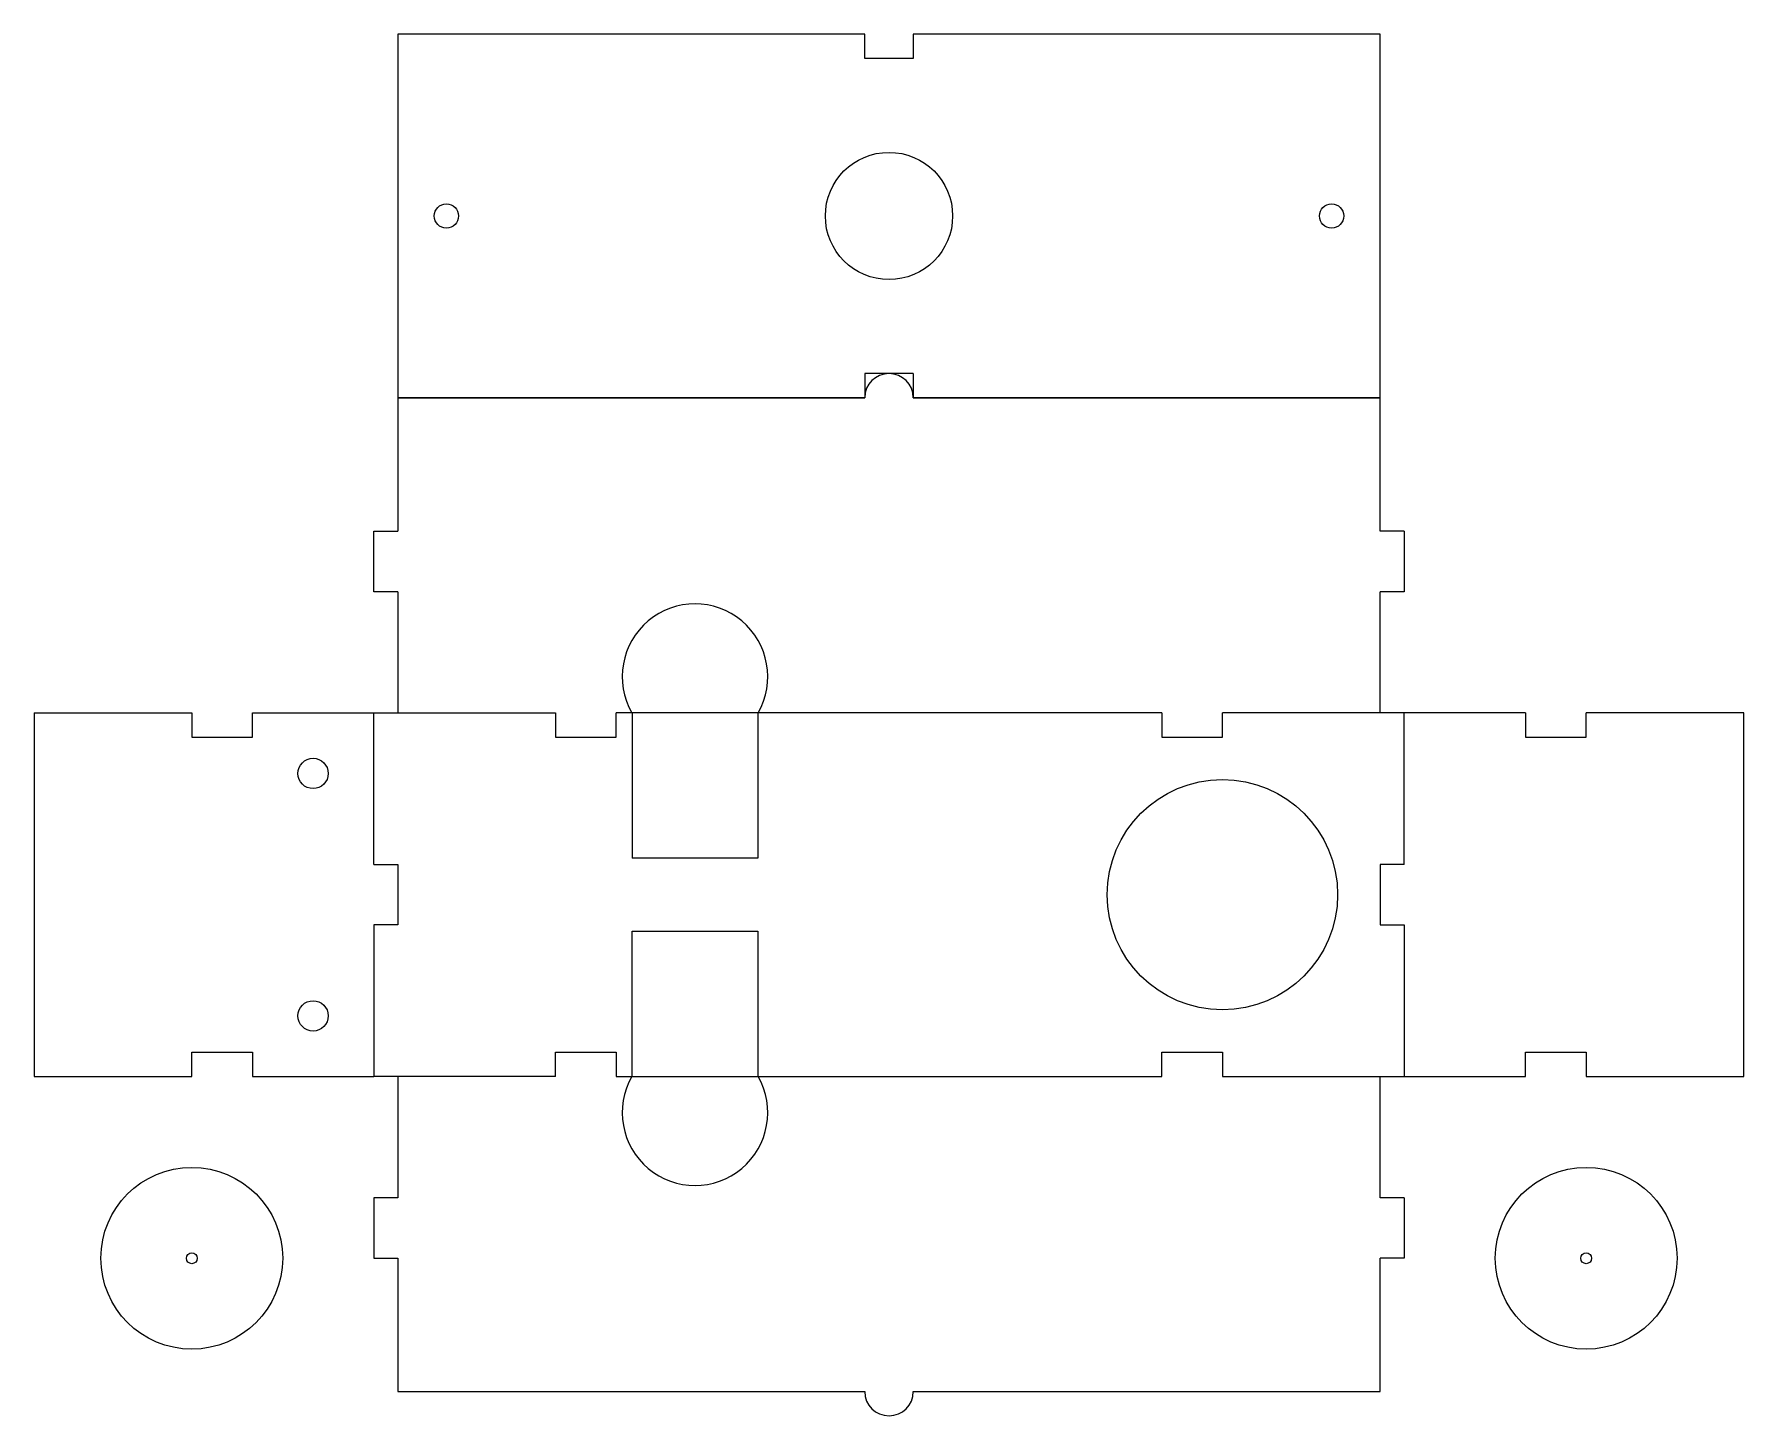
# Model space of a CAD drawing. Header units: millimetres. Extents: x -56 to 226, y -56 to 172.
import ezdxf

# ---------------------------------------------------------------- set-up
doc = ezdxf.new("R2010")
doc.units = ezdxf.units.MM
doc.layers.add('Circle', color=94, linetype='Continuous', true_color=0x008000)
for name, color, linetype, lineweight, true_color in [('Front', 30, 'Continuous', 0, 0xff7f00), ('Main', 5, 'Continuous', 0, 0x0000ff), ('Top', 134, 'Continuous', 25, 0x008080)]:
    doc.layers.add(name, color=color, linetype=linetype, lineweight=lineweight, true_color=true_color)

msp = doc.modelspace()

# ---------------------------------------------------------------- linework, layer by layer
at = {"layer": 'Circle', "lineweight": -3}
for centre in [(-30, -30), (200, -30)]:
    msp.add_circle(centre, 15, dxfattribs=at)
at = {"layer": 'Circle'}
for centre in [(-30, -30), (200, -30)]:
    msp.add_circle(centre, 0.9, dxfattribs=at)
at = {"layer": 'Front', "lineweight": -3}
for p, q in [((-56, 60), (-56, 0)), ((-30, 60), (-30, 56)), ((-20, 56), (-20, 60)), ((0, 35), (0, 60)), ((-30, 56), (-20, 56)), ((0, 35), (4, 35)), ((4, 35), (4, 25)), ((4, 25), (0, 25)), ((0, 25), (0, 0)), ((-30, 0), (-30, 4)), ((-30, 4), (-20, 4)), ((-20, 4), (-20, 0)), ((-56, 0), (-30, 0))]:
    msp.add_line(p, q, dxfattribs=at)
at = {"layer": 'Front'}
for p, q in [((-56, 60), (-30, 60)), ((-20, 60), (0, 60)), ((-20, 0), (0, 0))]:
    msp.add_line(p, q, dxfattribs=at)
at = {"layer": 'Front', "lineweight": -3}
for centre in [(-10, 50), (-10, 10)]:
    msp.add_circle(centre, 2.5, dxfattribs=at)
at = {"layer": 'Main'}
for p, q in [((4, 112), (4, 90)), ((81, 112), (4, 112)), ((166, 112), (89, 112)), ((166, 90), (166, 112)), ((0, 60), (30, 60)), ((42.61, 60), (42.61, 36)), ((63.39, 60), (63.39, 36)), ((63.39, 36), (42.61, 36)), ((42.61, 0), (42.61, 24)), ((42.61, 24), (63.39, 24)), ((63.39, 24), (63.39, 0)), ((30, 0), (0, 0))]:
    msp.add_line(p, q, dxfattribs=at)
at = {"layer": 'Main', "lineweight": -3}
for p, q in [((0, 80), (0, 90)), ((0, 90), (4, 90)), ((170, 90), (166, 90)), ((170, 90), (170, 80)), ((4, 80), (0, 80)), ((4, 80), (4, 60)), ((170, 80), (166, 80)), ((166, 60), (166, 80)), ((30, 60), (30, 56)), ((40, 56), (40, 60)), ((130, 60), (40, 60)), ((130, 60), (130, 56)), ((140, 56), (140, 60)), ((190, 60), (140, 60)), ((170, 35), (170, 60)), ((190, 60), (190, 56)), ((200, 56), (200, 60)), ((226, 60), (200, 60)), ((226, 0), (226, 60)), ((30, 56), (40, 56)), ((130, 56), (140, 56)), ((190, 56), (200, 56)), ((170, 35), (166, 35)), ((166, 35), (166, 25)), ((166, 25), (170, 25)), ((170, 25), (170, 0)), ((30, 0), (30, 4)), ((30, 4), (40, 4)), ((40, 4), (40, 0)), ((130, 0), (130, 4)), ((130, 4), (140, 4)), ((140, 4), (140, 0)), ((190, 0), (190, 4)), ((190, 4), (200, 4)), ((200, 4), (200, 0)), ((4, 0), (4, -20)), ((40, 0), (130, 0)), ((140, 0), (190, 0)), ((166, -20), (166, 0)), ((200, 0), (226, 0)), ((4, -20), (0, -20)), ((0, -20), (0, -30)), ((170, -20), (166, -20)), ((170, -20), (170, -30)), ((0, -30), (4, -30)), ((4, -30), (4, -52)), ((170, -30), (166, -30)), ((166, -52), (166, -30)), ((4, -52), (81, -52)), ((89, -52), (166, -52))]:
    msp.add_line(p, q, dxfattribs=at)
msp.add_circle((140, 30), 19, dxfattribs=at)
for centre, start, end in [((85, 112), 0, 180), ((85, -52), 180, 360)]:
    msp.add_arc(centre, 4, start, end, dxfattribs=at)
at = {"layer": 'Main'}
for centre, start, end in [((53, 66), 330, 210), ((53, -6), 150, 30)]:
    msp.add_arc(centre, 12, start, end, dxfattribs=at)
at = {"layer": 'Top', "lineweight": -3}
for p, q in [((81, 172), (4, 172)), ((81, 168), (81, 172)), ((89, 172), (89, 168)), ((166, 172), (89, 172)), ((89, 168), (81, 168)), ((89, 116), (81, 116)), ((81, 116), (81, 112)), ((89, 116), (89, 112)), ((4, 112), (81, 112)), ((89, 112), (166, 112))]:
    msp.add_line(p, q, dxfattribs=at)
at = {"layer": 'Top'}
for p, q in [((4, 172), (4, 112)), ((166, 112), (166, 172))]:
    msp.add_line(p, q, dxfattribs=at)
at = {"layer": 'Top', "lineweight": -3}
for centre, radius in [((85, 142), 10.5), ((12, 142), 2), ((158, 142), 2)]:
    msp.add_circle(centre, radius, dxfattribs=at)

doc.saveas('drawing.dxf')
